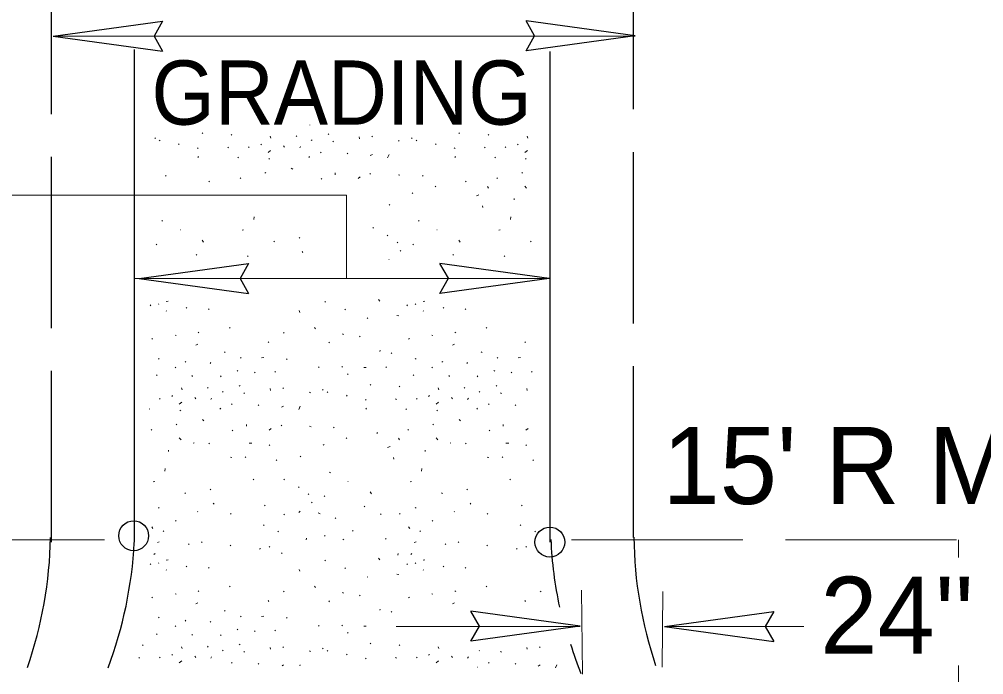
# Model space of a CAD drawing. Extents: x 326 to 700, y 421 to 686.
# Drawn here: x 480.43 to 497.35, y 491.33 to 502.81 of the extents above; entities that cross this region are included whole.
import ezdxf

# ---------------------------------------------------------------- set-up
doc = ezdxf.new("R2010")
doc.units = 0
doc.header["$LTSCALE"] = 0.5
doc.linetypes.add('LONG_DASHED', pattern=[7.5, 6, -1.5])
for name, color, linetype, lineweight in [('1', 7, 'Continuous', 13), ('13', 7, 'Continuous', 13), ('2', 7, 'Continuous', 13)]:
    doc.layers.add(name, color=color, linetype=linetype, lineweight=lineweight)

msp = doc.modelspace()

# ---------------------------------------------------------------- linework, layer by layer
at = {"layer": '1', "lineweight": 25}
for p, q in [((481.0302, 502.5161), (482.9463, 502.7793)), ((491.2363, 502.5179), (489.3203, 502.7813)), ((481.0302, 502.5161), (482.9463, 502.2528)), ((491.2363, 502.5179), (489.3203, 502.2547)), ((482.5368, 498.2689), (484.4528, 498.5322)), ((489.7274, 498.2708), (487.8113, 498.5341)), ((482.5368, 498.2689), (484.4528, 498.0057)), ((489.7274, 498.2708), (487.8113, 498.0075)), ((490.2698, 492.1759), (488.3538, 492.4393)), ((491.7471, 492.1741), (493.6632, 492.4373)), ((490.2698, 492.1759), (488.3538, 491.9127)), ((491.7471, 492.1741), (493.6632, 491.9108))]:
    msp.add_line(p, q, dxfattribs=at)
for points in [[(482.9463, 502.7793), (482.798, 502.5133), (482.9463, 502.2528)], [(489.3203, 502.2547), (489.4685, 502.5207), (489.3203, 502.7813)], [(484.4528, 498.5322), (484.3046, 498.2662), (484.4528, 498.0057)], [(487.8113, 498.0075), (487.9596, 498.2735), (487.8113, 498.5341)], [(488.3538, 491.9127), (488.5021, 492.1787), (488.3538, 492.4393)], [(493.6632, 492.4373), (493.5149, 492.1713), (493.6632, 491.9108)]]:
    msp.add_lwpolyline(points, dxfattribs=at)
at = {"layer": '13', "linetype": 'LONG_DASHED', "lineweight": 25}
for p, q in [((480.9963, 493.6497), (480.9963, 514.7297)), ((491.2032, 493.7332), (491.2032, 514.7297))]:
    msp.add_line(p, q, dxfattribs=at)
at = {"layer": '13'}
for p, q in [((481.0298, 502.517), (491.2367, 502.517)), ((466.9515, 499.7265), (486.1723, 499.7265)), ((489.7278, 498.2698), (482.4618, 498.2698)), ((490.3083, 491.3347), (490.2957, 492.8114)), ((491.7087, 491.4621), (491.7203, 492.7859)), ((487.0413, 492.175), (490.2703, 492.175)), ((491.7468, 492.175), (494.1941, 492.175))]:
    msp.add_line(p, q, dxfattribs=at)
at = {"layer": '13', "lineweight": 25}
for p, q in [((482.4543, 493.6497), (482.4543, 502.2825)), ((489.745, 493.6497), (489.745, 502.2455))]:
    msp.add_line(p, q, dxfattribs=at)
at = {"layer": '13', "linetype": 'LONG_DASHED'}
for p, q in [((475.1785, 493.6914), (482.4543, 493.6914)), ((496.8699, 493.6914), (489.8449, 493.6914)), ((496.9047, 493.3791), (496.9047, 493.6914)), ((496.9047, 486.6985), (496.9047, 491.4868))]:
    msp.add_line(p, q, dxfattribs=at)
at = {"layer": '13', "linetype": 'LONG_DASHED', "lineweight": 25}
msp.add_arc((473.6922, 493.8579), 7.2907, 340.76607, 359.01323, dxfattribs=at)
at = {"layer": '13', "lineweight": 25}
for centre, start, end in [((475.1698, 494.0248), 339.30195, 357.02718), ((497.0644, 494.0248), 197.25435, 201.55229)]:
    msp.add_arc(centre, 7.2907, start, end, dxfattribs=at)
msp.add_ellipse((497.0644, 494.0248), major_axis=(-7.3171, 0), ratio=0.996379, start_param=0.0450876, end_param=0.2095065, dxfattribs=at)
at = {"layer": '13', "linetype": 'LONG_DASHED', "lineweight": 25}
msp.add_ellipse((498.5424, 493.8166), major_axis=(-7.3318, 0), ratio=0.994383, start_param=0.0112607, end_param=0.3245517, dxfattribs=at)
at = {"layer": '2'}
for p, q in [((485.5279, 500.9603), (485.5308, 500.9573)), ((483.6405, 500.8219), (483.6528, 500.8096)), ((484.1517, 500.7912), (484.164, 500.7788)), ((485.2904, 500.7543), (485.3028, 500.7667)), ((485.8508, 500.7912), (485.8632, 500.8036)), ((488.1429, 500.8219), (488.1553, 500.8096)), ((488.6541, 500.7912), (488.6665, 500.7788)), ((482.8094, 500.7357), (482.8216, 500.7235)), ((482.8893, 500.6926), (482.9017, 500.6802)), ((483.2279, 500.6311), (483.2403, 500.6187)), ((484.6684, 500.6127), (484.6808, 500.6251)), ((484.8473, 500.7295), (484.835, 500.7604)), ((485.5553, 500.6866), (485.5676, 500.6989)), ((485.931, 500.6742), (485.9434, 500.6618)), ((486.3927, 500.7481), (486.3988, 500.7173)), ((486.6142, 500.7481), (486.6265, 500.7604)), ((487.0841, 500.6866), (487.0964, 500.6742)), ((487.3119, 500.7357), (487.3241, 500.7235)), ((487.3918, 500.6926), (487.4042, 500.6802)), ((487.7304, 500.6311), (487.7428, 500.6187)), ((489.1709, 500.6127), (489.1833, 500.6251)), ((489.3498, 500.7295), (489.3374, 500.7604)), ((483.5604, 500.5572), (483.5728, 500.5448)), ((484.09, 500.5696), (484.1023, 500.5572)), ((484.453, 500.5633), (484.4654, 500.5758)), ((484.798, 500.4771), (484.8412, 500.5141)), ((485.069, 500.5941), (485.0873, 500.5696)), ((485.3522, 500.5572), (485.3645, 500.5818)), ((485.7156, 500.4833), (485.7279, 500.4709)), ((486.1833, 500.4526), (486.1956, 500.4649)), ((486.5898, 500.4218), (486.6267, 500.4402)), ((486.8932, 500.3848), (486.9178, 500.4402)), ((488.0629, 500.5572), (488.0753, 500.5448)), ((488.5924, 500.5696), (488.6048, 500.5572)), ((488.9555, 500.5633), (488.9678, 500.5758)), ((489.3005, 500.4771), (489.3436, 500.5141)), ((483.5664, 500.391), (483.5788, 500.4034)), ((484.2683, 500.3848), (484.2807, 500.3973)), ((484.8103, 500.3601), (484.8226, 500.3725)), ((485.5121, 500.391), (485.5245, 500.4034)), ((488.0689, 500.391), (488.0813, 500.4034)), ((488.7708, 500.3848), (488.7832, 500.3973)), ((489.3127, 500.3601), (489.3251, 500.3725)), ((484.7425, 500.1124), (484.7549, 500.1248)), ((485.2044, 500.2048), (485.2292, 500.1863)), ((485.9742, 500.1186), (485.9742, 500.0878)), ((486.5834, 500.094), (486.5958, 500.1064)), ((487.0841, 500.0878), (487.1086, 500.0817)), ((489.245, 500.1124), (489.2573, 500.1248)), ((482.9999, 500.0633), (483.0123, 500.0757)), ((483.7573, 499.9647), (483.7697, 499.977)), ((484.3054, 500.0325), (484.3178, 500.0202)), ((485.7276, 500.0078), (485.7399, 500.0202)), ((486.4113, 500.0509), (486.3743, 500.0202)), ((487.5024, 500.0633), (487.5148, 500.0757)), ((488.2598, 499.9647), (488.2722, 499.977)), ((488.8079, 500.0325), (488.8203, 500.0202)), ((487.3239, 499.7553), (487.3363, 499.7678)), ((487.7243, 499.8848), (487.7366, 499.8723)), ((488.6418, 499.8786), (488.6602, 499.8538)), ((489.3313, 499.854), (489.3005, 499.8848)), ((486.1723, 499.7265), (486.1731, 498.2814)), ((488.4508, 499.7184), (488.494, 499.7368)), ((489.1096, 499.6691), (489.1096, 499.6445)), ((486.9178, 499.5645), (486.9301, 499.5521)), ((488.5555, 499.5399), (488.5617, 499.5152)), ((482.9324, 499.2875), (482.9448, 499.2752)), ((484.5517, 499.3488), (484.5454, 499.2997)), ((487.4349, 499.2875), (487.4473, 499.2752)), ((489.0541, 499.3488), (489.0479, 499.2997)), ((483.2527, 499.1212), (483.2587, 499.1212)), ((484.3423, 499.115), (484.3671, 499.1212)), ((486.6327, 499.1519), (486.6451, 499.1643)), ((487.7552, 499.1212), (487.7612, 499.1212)), ((488.8448, 499.115), (488.8696, 499.1212)), ((483.6405, 498.9427), (483.6653, 498.9058)), ((484.8967, 498.9241), (484.9091, 498.9118)), ((485.3399, 498.9858), (485.3523, 498.9734)), ((486.8868, 499.0166), (486.8992, 499.0289)), ((487.0593, 498.9058), (487.0717, 498.8933)), ((488.1429, 498.9427), (488.1677, 498.9058)), ((489.3992, 498.9241), (489.4115, 498.9118)), ((482.834, 498.8688), (482.8463, 498.8564)), ((485.3953, 498.7394), (485.4077, 498.727)), ((487.1146, 498.7456), (487.127, 498.7579)), ((487.3364, 498.8688), (487.3488, 498.8564)), ((483.5357, 498.6779), (483.5481, 498.6903)), ((484.4348, 498.6655), (484.4472, 498.6532)), ((486.9158, 498.6022), (486.9178, 498.604)), ((488.0382, 498.6779), (488.0505, 498.6903)), ((488.9373, 498.6655), (488.9497, 498.6532)), ((486.757, 497.8725), (486.7323, 497.9033)), ((482.7286, 497.8048), (482.741, 497.7924)), ((482.8763, 497.8232), (482.8826, 497.8108)), ((483.0118, 497.8663), (483.0425, 497.8725)), ((483.3626, 497.7493), (483.375, 497.7617)), ((483.7506, 497.7369), (483.7629, 497.7246)), ((485.7903, 497.8663), (485.8028, 497.8539)), ((486.141, 497.7186), (486.1534, 497.7309)), ((487.2311, 497.8048), (487.2434, 497.7924)), ((487.3788, 497.8232), (487.385, 497.8108)), ((487.5143, 497.8663), (487.545, 497.8725)), ((487.8651, 497.7493), (487.8774, 497.7617)), ((488.253, 497.7369), (488.2654, 497.7246)), ((483.0179, 497.694), (483.0118, 497.7)), ((485.3533, 497.6756), (485.3409, 497.7063)), ((486.5353, 497.5708), (486.5476, 497.577)), ((487.0895, 497.6139), (487.0526, 497.6201)), ((487.5204, 497.694), (487.5143, 497.7)), ((484.1202, 497.4107), (484.1325, 497.3983)), ((485.6117, 497.4107), (485.6303, 497.3861)), ((488.6226, 497.4107), (488.635, 497.3983)), ((482.7592, 497.2076), (482.7715, 497.2199)), ((483.1657, 497.2753), (483.1843, 497.2691)), ((483.5721, 497.3306), (483.5844, 497.3182)), ((485.0681, 497.3122), (485.0804, 497.3246)), ((486.1043, 497.2998), (486.1167, 497.2874)), ((486.3996, 497.2445), (486.412, 497.2569)), ((487.2617, 497.2076), (487.274, 497.2199)), ((487.6682, 497.2753), (487.6868, 497.2691)), ((488.0745, 497.3306), (488.0869, 497.3182)), ((483.5289, 497.1028), (483.5658, 497.1213)), ((484.7973, 497.1583), (484.8097, 497.1459)), ((485.8643, 497.1521), (485.8767, 497.1397)), ((488.0314, 497.1028), (488.0683, 497.1213)), ((489.2998, 497.1583), (489.3121, 497.1459)), ((484.0339, 496.9859), (484.0463, 496.9736)), ((484.3107, 496.8751), (484.3231, 496.8875)), ((484.6805, 496.8811), (484.7236, 496.8871)), ((486.757, 496.9919), (486.763, 497.0105)), ((486.9538, 496.955), (486.9661, 496.9673)), ((488.5363, 496.9859), (488.5488, 496.9736)), ((488.8132, 496.8751), (488.8255, 496.8875)), ((489.1829, 496.8811), (489.2261, 496.8871)), ((482.8763, 496.8689), (482.8888, 496.8565)), ((483.1655, 496.7026), (483.1779, 496.715)), ((483.344, 496.8013), (483.3564, 496.8136)), ((483.7812, 496.7827), (483.7935, 496.795)), ((485.1173, 496.8503), (485.1298, 496.8628)), ((485.6796, 496.7212), (485.6919, 496.7088)), ((486.0919, 496.7273), (486.1043, 496.715)), ((486.5168, 496.7088), (486.4737, 496.7088)), ((486.8617, 496.7212), (486.874, 496.7088)), ((487.3788, 496.8689), (487.3912, 496.8565)), ((487.668, 496.7026), (487.6803, 496.715)), ((487.8465, 496.8013), (487.8588, 496.8136)), ((488.2836, 496.7827), (488.296, 496.795)), ((482.8393, 496.5672), (482.8516, 496.5796)), ((483.4613, 496.5672), (483.4736, 496.5548)), ((483.96, 496.561), (483.9724, 496.5487)), ((484.2556, 496.6595), (484.2679, 496.6471)), ((484.5571, 496.6165), (484.5694, 496.6289)), ((484.9141, 496.6287), (484.9265, 496.6411)), ((486.1903, 496.5856), (486.2028, 496.5979)), ((487.3417, 496.5672), (487.3541, 496.5796)), ((487.9637, 496.5672), (487.9761, 496.5548)), ((488.4625, 496.561), (488.4748, 496.5487)), ((488.758, 496.6595), (488.7704, 496.6471)), ((489.0595, 496.6165), (489.0719, 496.6289)), ((489.4166, 496.6287), (489.4289, 496.6411)), ((484.2923, 496.3825), (484.3047, 496.3948)), ((486.5845, 496.4133), (486.5969, 496.4008)), ((487.0957, 496.3825), (487.1081, 496.3701)), ((488.7948, 496.3825), (488.8072, 496.3948)), ((483.11, 496.204), (483.1224, 496.2163)), ((483.2889, 496.3208), (483.2765, 496.3518)), ((483.732, 496.3456), (483.7444, 496.3579)), ((483.9968, 496.2778), (484.0092, 496.2903)), ((484.3726, 496.2655), (484.3849, 496.2531)), ((484.8343, 496.3393), (484.8404, 496.3086)), ((485.0557, 496.3393), (485.0681, 496.3518)), ((485.5256, 496.2778), (485.538, 496.2655)), ((485.7534, 496.327), (485.7656, 496.3148)), ((485.8333, 496.2838), (485.8457, 496.2715)), ((486.172, 496.2223), (486.1843, 496.21)), ((487.6125, 496.204), (487.6248, 496.2163)), ((487.7913, 496.3208), (487.779, 496.3518)), ((488.2345, 496.3456), (488.2468, 496.3579)), ((488.4993, 496.2778), (488.5116, 496.2903)), ((488.875, 496.2655), (488.8874, 496.2531)), ((489.3367, 496.3393), (489.3428, 496.3086)), ((482.8946, 496.1547), (482.9069, 496.167)), ((483.2396, 496.0684), (483.2828, 496.1053)), ((483.5106, 496.1854), (483.5289, 496.1608)), ((483.7937, 496.1485), (483.8061, 496.173)), ((484.1571, 496.0746), (484.1695, 496.0623)), ((484.6248, 496.0438), (484.6372, 496.0563)), ((485.0313, 496.0131), (485.0683, 496.0315)), ((485.3347, 495.9762), (485.3593, 496.0315)), ((486.5044, 496.1485), (486.5168, 496.1361)), ((487.034, 496.1608), (487.0463, 496.1485)), ((487.397, 496.1547), (487.4094, 496.167)), ((487.7421, 496.0684), (487.7852, 496.1053)), ((488.013, 496.1854), (488.0314, 496.1608)), ((488.2962, 496.1485), (488.3085, 496.173)), ((488.6596, 496.0746), (488.6719, 496.0623)), ((489.1273, 496.0438), (489.1396, 496.0563)), ((482.7114, 495.9778), (482.7223, 495.9885)), ((483.2518, 495.9514), (483.2642, 495.9638)), ((483.9537, 495.9823), (483.966, 495.9948)), ((486.5104, 495.9823), (486.5228, 495.9948)), ((487.2123, 495.9762), (487.2247, 495.9885)), ((487.7543, 495.9514), (487.7666, 495.9638)), ((488.4561, 495.9823), (488.4685, 495.9948)), ((483.1841, 495.7037), (483.1964, 495.7161)), ((483.6459, 495.7962), (483.6707, 495.7776)), ((484.4157, 495.7098), (484.4157, 495.6791)), ((485.0249, 495.6853), (485.0373, 495.6977)), ((487.6865, 495.7037), (487.6989, 495.7161)), ((488.1484, 495.7962), (488.1732, 495.7776)), ((488.9182, 495.7098), (488.9182, 495.6791)), ((482.747, 495.6238), (482.7593, 495.6114)), ((484.1691, 495.5991), (484.1815, 495.6114)), ((484.8528, 495.6422), (484.8158, 495.6114)), ((485.5256, 495.6791), (485.5502, 495.6729)), ((485.9439, 495.6546), (485.9563, 495.6669)), ((486.7013, 495.5559), (486.7137, 495.5683)), ((487.2494, 495.6238), (487.2618, 495.6114)), ((488.6716, 495.5991), (488.6839, 495.6114)), ((489.3553, 495.6422), (489.3183, 495.6114)), ((483.2703, 495.4453), (483.2396, 495.476)), ((483.486, 495.3836), (483.4982, 495.3898)), ((483.7568, 495.3836), (483.7692, 495.3713)), ((484.5142, 495.3836), (484.4648, 495.3836)), ((484.8157, 495.3405), (484.828, 495.3528)), ((485.7654, 495.3467), (485.7778, 495.359)), ((486.1658, 495.476), (486.1782, 495.4637)), ((487.0833, 495.4698), (487.1017, 495.4451)), ((487.7728, 495.4453), (487.7421, 495.476)), ((487.9884, 495.3836), (488.0007, 495.3898)), ((488.2593, 495.3836), (488.2716, 495.3713)), ((489.0166, 495.3836), (488.9673, 495.3836)), ((489.3181, 495.3405), (489.3305, 495.3528)), ((483.0487, 495.2604), (483.0487, 495.2358)), ((486.8924, 495.3098), (486.9355, 495.3281)), ((487.5512, 495.2604), (487.5512, 495.2358)), ((484.1385, 495.1374), (484.1631, 495.1312)), ((484.3971, 495.1434), (484.4095, 495.131)), ((484.9391, 495.0943), (484.9514, 495.0819)), ((485.3593, 495.1558), (485.3717, 495.1434)), ((486.997, 495.1312), (487.0033, 495.1064)), ((488.641, 495.1374), (488.6656, 495.1312)), ((488.8996, 495.1434), (488.912, 495.131)), ((489.4415, 495.0943), (489.4539, 495.0819)), ((482.9932, 494.9401), (482.987, 494.891)), ((485.8764, 494.8788), (485.8888, 494.8664)), ((487.4957, 494.9401), (487.4895, 494.891)), ((482.7839, 494.7063), (482.8087, 494.7125)), ((484.5325, 494.7556), (484.5449, 494.7433)), ((485.0743, 494.7433), (485.0866, 494.7556)), ((486.1968, 494.7125), (486.2028, 494.7125)), ((487.2864, 494.7063), (487.3112, 494.7125)), ((489.035, 494.7556), (489.0473, 494.7433)), ((483.3383, 494.5154), (483.3506, 494.503)), ((483.7815, 494.5771), (483.7939, 494.5648)), ((485.3283, 494.6078), (485.3407, 494.6203)), ((486.5845, 494.5339), (486.6093, 494.497)), ((487.8407, 494.5154), (487.8531, 494.503)), ((488.284, 494.5771), (488.2963, 494.5648)), ((485.5008, 494.497), (485.5133, 494.4847)), ((485.5562, 494.3369), (485.5685, 494.3493)), ((485.778, 494.4601), (485.7903, 494.4477)), ((482.8763, 494.2568), (482.8888, 494.2444)), ((483.5658, 494.1891), (483.5598, 494.1829)), ((483.8368, 494.3307), (483.8492, 494.3183)), ((484.7358, 494.2999), (484.7482, 494.2876)), ((485.3347, 494.1708), (485.3593, 494.1953)), ((486.4797, 494.2692), (486.4921, 494.2816)), ((487.3788, 494.2568), (487.3912, 494.2444)), ((488.0683, 494.1891), (488.0623, 494.1829)), ((488.3393, 494.3307), (488.3517, 494.3183)), ((489.2383, 494.2999), (489.2506, 494.2876)), ((483.1717, 494.0168), (483.1841, 494.0292)), ((484.1385, 494.1522), (484.1509, 494.1398)), ((485.0743, 494.1276), (485.0866, 494.14)), ((485.6733, 494.1646), (485.7103, 494.146)), ((485.9747, 494.0659), (485.9871, 494.0783)), ((486.769, 494.1338), (486.7814, 494.1462)), ((487.1015, 494.1398), (487.1138, 494.1522)), ((487.6742, 494.0168), (487.6865, 494.0292)), ((488.641, 494.1522), (488.6533, 494.1398)), ((482.7779, 493.8874), (482.7593, 493.9182)), ((482.9564, 493.8381), (482.9686, 493.8505)), ((484.717, 493.9429), (484.7294, 493.9553)), ((484.9698, 493.8443), (484.9822, 493.8319)), ((486.2768, 493.8567), (486.2892, 493.8443)), ((487.2804, 493.8874), (487.2618, 493.9182)), ((487.4589, 493.8381), (487.4711, 493.8505)), ((489.2195, 493.9429), (489.2318, 493.9553)), ((489.4723, 493.8443), (489.4847, 493.8319)), ((485.4639, 493.6903), (485.4701, 493.7213)), ((485.784, 493.752), (485.7963, 493.7644)), ((486.1103, 493.6903), (486.1227, 493.7027)), ((486.8555, 493.7151), (486.8678, 493.7027)), ((482.8578, 493.6412), (482.8888, 493.6534)), ((483.3998, 493.6227), (483.4121, 493.6103)), ((483.6273, 493.6412), (483.6398, 493.6536)), ((484.1323, 493.5981), (484.1448, 493.5857)), ((484.6493, 493.5242), (484.6617, 493.5366)), ((484.8158, 493.5735), (484.8283, 493.5611)), ((487.3603, 493.6412), (487.3912, 493.6534)), ((487.9022, 493.6227), (487.9146, 493.6103)), ((488.1298, 493.6412), (488.1422, 493.6536)), ((488.6348, 493.5981), (488.6472, 493.5857)), ((489.1518, 493.5242), (489.1642, 493.5366)), ((489.3183, 493.5735), (489.3307, 493.5611)), ((482.7963, 493.4318), (482.8148, 493.4503)), ((483.0118, 493.3333), (483.0425, 493.3395)), ((485.0311, 493.4503), (485.0435, 493.4627)), ((485.7903, 493.3333), (485.8028, 493.3209)), ((486.757, 493.3395), (486.7323, 493.3703)), ((487.0709, 493.4196), (487.0771, 493.4503)), ((487.2988, 493.4318), (487.3173, 493.4503)), ((487.5143, 493.3333), (487.545, 493.3395)), ((482.7298, 493.2707), (482.741, 493.2594)), ((482.8763, 493.2902), (482.8826, 493.2778)), ((483.0179, 493.161), (483.0118, 493.167)), ((483.3626, 493.2163), (483.375, 493.2287)), ((483.7506, 493.2039), (483.7629, 493.1915)), ((485.3533, 493.1426), (485.3409, 493.1733)), ((486.141, 493.1855), (486.1534, 493.1979)), ((487.2311, 493.2718), (487.2434, 493.2594)), ((487.3788, 493.2902), (487.385, 493.2778)), ((487.5204, 493.161), (487.5143, 493.167)), ((487.8651, 493.2163), (487.8774, 493.2287)), ((488.253, 493.2039), (488.2654, 493.1915)), ((486.5353, 493.0378), (486.5476, 493.0439)), ((487.0895, 493.0809), (487.0526, 493.0871)), ((484.1202, 492.8776), (484.1325, 492.8653)), ((485.6117, 492.8776), (485.6303, 492.8531)), ((488.6226, 492.8776), (488.635, 492.8653)), ((482.7592, 492.6746), (482.7715, 492.6869)), ((483.1657, 492.7423), (483.1843, 492.7361)), ((483.5721, 492.7976), (483.5844, 492.7852)), ((485.0681, 492.7792), (485.0804, 492.7916)), ((486.1043, 492.7668), (486.1167, 492.7544)), ((486.3996, 492.7115), (486.412, 492.7238)), ((487.2617, 492.6746), (487.274, 492.6869)), ((487.6682, 492.7423), (487.6868, 492.7361)), ((488.0745, 492.7976), (488.0869, 492.7852)), ((489.5705, 492.7792), (489.5829, 492.7916)), ((483.5289, 492.5698), (483.5658, 492.5883)), ((484.7973, 492.6253), (484.8097, 492.6128)), ((485.8643, 492.619), (485.8767, 492.6067)), ((486.757, 492.4589), (486.763, 492.4775)), ((488.0314, 492.5698), (488.0683, 492.5883)), ((489.2998, 492.6253), (489.3121, 492.6128)), ((482.8763, 492.3359), (482.8888, 492.3235)), ((484.0339, 492.4529), (484.0463, 492.4405)), ((484.3107, 492.3421), (484.3231, 492.3544)), ((484.6805, 492.3481), (484.7236, 492.3541)), ((485.1173, 492.3173), (485.1298, 492.3297)), ((486.9538, 492.4219), (486.9661, 492.4343)), ((483.1655, 492.1696), (483.1779, 492.1819)), ((483.344, 492.2682), (483.3564, 492.2806)), ((483.7812, 492.2497), (483.7935, 492.262)), ((485.6796, 492.1881), (485.6919, 492.1758)), ((486.0919, 492.1943), (486.1043, 492.1819)), ((486.5168, 492.1758), (486.4737, 492.1758)), ((482.8393, 492.0342), (482.8516, 492.0466)), ((483.4613, 492.0342), (483.4736, 492.0218)), ((483.96, 492.028), (483.9724, 492.0156)), ((484.2556, 492.1264), (484.2679, 492.1141)), ((484.5571, 492.0835), (484.5694, 492.0958)), ((484.9141, 492.0957), (484.9265, 492.1081)), ((486.1903, 492.0526), (486.2028, 492.0649)), ((482.5933, 491.8495), (482.6056, 491.8371)), ((483.2889, 491.7878), (483.2765, 491.8188)), ((483.732, 491.8125), (483.7444, 491.8249)), ((484.2923, 491.8495), (484.3047, 491.8618)), ((484.8343, 491.8063), (484.8404, 491.7756)), ((485.0557, 491.8063), (485.0681, 491.8188)), ((486.5845, 491.8803), (486.5969, 491.8678)), ((487.0957, 491.8495), (487.1081, 491.8371)), ((487.7913, 491.7878), (487.779, 491.8188)), ((489.3367, 491.8063), (489.3428, 491.7756)), ((489.5582, 491.8063), (489.5705, 491.8188)), ((482.8946, 491.6217), (482.9069, 491.634)), ((483.11, 491.6709), (483.1224, 491.6833)), ((483.5106, 491.6524), (483.5289, 491.6278)), ((483.7937, 491.6154), (483.8061, 491.64)), ((483.9968, 491.7448), (484.0092, 491.7573)), ((484.3726, 491.7325), (484.3849, 491.7201)), ((485.5256, 491.7448), (485.538, 491.7325)), ((485.7534, 491.794), (485.7656, 491.7818)), ((485.8333, 491.7508), (485.8457, 491.7385)), ((486.172, 491.6893), (486.1843, 491.6769)), ((487.397, 491.6217), (487.4094, 491.634)), ((487.6125, 491.6709), (487.6248, 491.6833)), ((488.013, 491.6524), (488.0314, 491.6278)), ((488.2962, 491.6154), (488.3085, 491.64)), ((488.4993, 491.7448), (488.5048, 491.7503)), ((488.875, 491.7325), (488.8874, 491.7201)), ((482.5315, 491.6278), (482.5439, 491.6154)), ((483.2396, 491.5354), (483.2828, 491.5723)), ((484.1571, 491.5416), (484.1695, 491.5292)), ((484.6248, 491.5108), (484.6372, 491.5232)), ((485.0419, 491.4853), (485.0683, 491.4984)), ((485.3523, 491.4828), (485.3593, 491.4984)), ((486.5044, 491.6154), (486.5168, 491.6031)), ((487.034, 491.6278), (487.0463, 491.6154)), ((487.7421, 491.5354), (487.7852, 491.5723)), ((488.6596, 491.5416), (488.6719, 491.5292)), ((489.1273, 491.5108), (489.1396, 491.5232)), ((489.5338, 491.4801), (489.5707, 491.4984)), ((489.8393, 491.4478), (489.8618, 491.4984)), ((488.4653, 491.4585), (488.4685, 491.4617))]:
    msp.add_line(p, q, dxfattribs=at)
at = {"layer": '2', "lineweight": 25}
for centre in [(482.4401, 493.7622), (489.7383, 493.6511)]:
    msp.add_circle(centre, 0.262, dxfattribs=at)

# ---------------------------------------------------------------- texts
at = {"layer": '13', "width": 0.95}
msp.add_text('GRADING', height=1.125, dxfattribs=at).set_placement((482.7513, 500.964))
at = {"layer": '13'}
for s, p in [("15' R MIN.", (491.7129, 494.3183)), ("24''", (494.4803, 491.694))]:
    msp.add_text(s, height=1.35, dxfattribs=at).set_placement(p)

doc.saveas('drawing.dxf')
